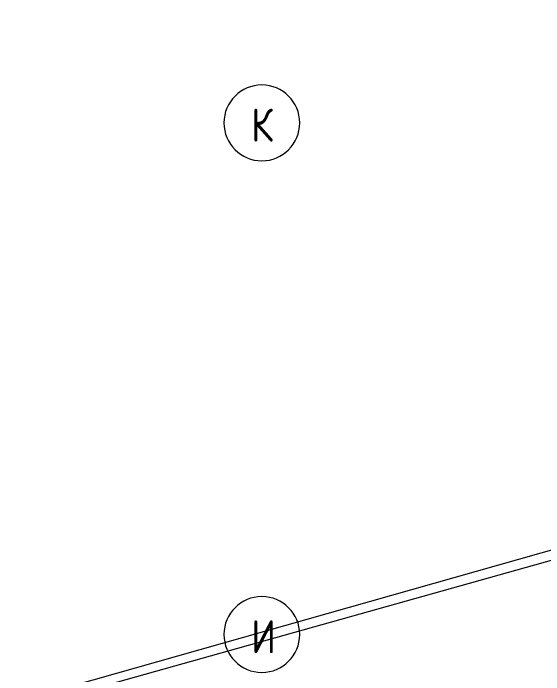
# Model space of a CAD drawing. Header units: millimetres. Extents: x -584918 to 2941280, y 3000189 to 4229862.
# Drawn here: x -468547 to -462945, y 3683350 to 3690332 of the extents above; entities that cross this region are included whole.
import ezdxf

# ---------------------------------------------------------------- set-up
doc = ezdxf.new("R2010")
doc.units = ezdxf.units.MM
doc.layers.add('Оси', color=7, linetype='Continuous', lineweight=0)
doc.layers.add('экспертиза ДУ', color=1, linetype='Continuous', lineweight=0)
doc.styles.add('GOST Common', font='', dxfattribs={"width": 0.9, "height": 700})
doc.styles.get('GOST Common').set_extended_font_data('GOST Common')

# ---------------------------------------------------------------- blocks, each defined once
blk = doc.blocks.new('Ось сетки - Круг_Ø8 мм-6577-АР Этаж 01')
at = {"layer": 'Оси'}
for start, end in [(360, 180), (180, 360)]:
    blk.add_arc((0, 0), 4, start, end, dxfattribs=at)

msp = doc.modelspace()

# ---------------------------------------------------------------- linework, layer by layer
at = {"layer": 'экспертиза ДУ'}
msp.add_lwpolyline([(-442270.006, 3690332.029), (-501140.006, 3673822.029), (-443230.006, 3690232.029)], dxfattribs=at)

# ---------------------------------------------------------------- block references
at = {"layer": 'Оси', "xscale": 99.99999999999993, "yscale": 99.99999999999993, "zscale": 99.99999999999993, "rotation": 269.9999999999994}
for p in [(-465921.917, 3689174.55), (-465921.917, 3683774.55)]:
    msp.add_blockref('Ось сетки - Круг_Ø8 мм-6577-АР Этаж 01', p, dxfattribs=at)

# ---------------------------------------------------------------- texts
at = {"layer": 'Оси', "char_height": 350, "width": 310.25306, "attachment_point": 1, "style": 'GOST Common'}
for s, insert in [('\\fGOST Common|b0|i0|c204|p34|;\\W.9;К', (-466035.24, 3689327.137)), ('\\fGOST Common|b0|i0|c204|p34|;\\W.9;И', (-466035.24, 3683927.137))]:
    msp.add_mtext(s, dxfattribs=dict(at, insert=insert))

doc.saveas('drawing.dxf')
